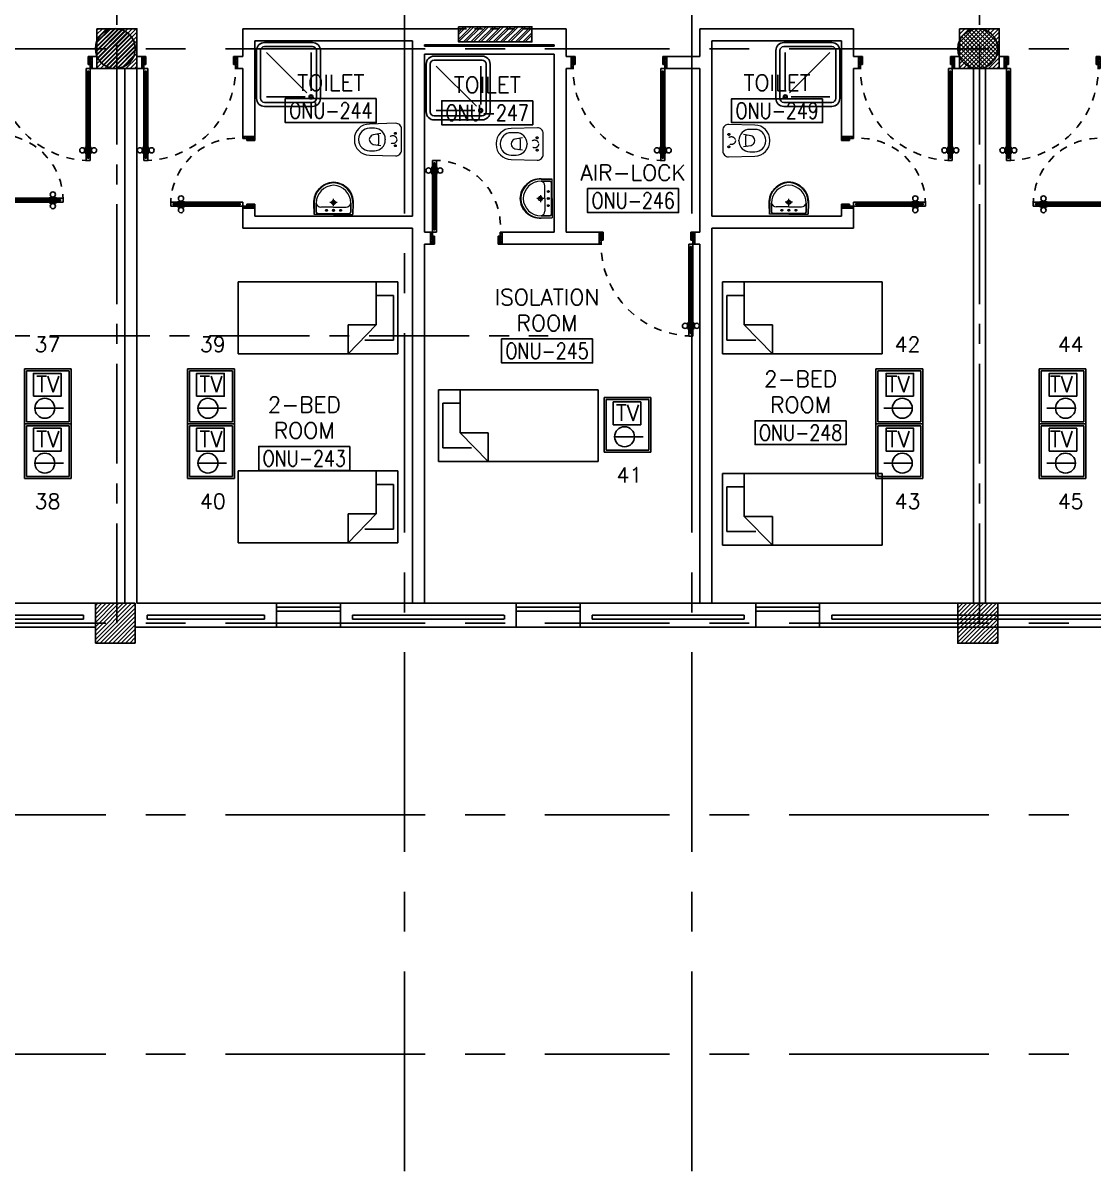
# Model space of a CAD drawing. Extents: x 88808.2 to 88899.2, y 39921.6 to 40001.1.
# Drawn here: x 88870.39 to 88883.79, y 39921.62 to 39936 of the extents above; entities that cross this region are included whole.
import ezdxf
from ezdxf.enums import TextEntityAlignment as Align

# ---------------------------------------------------------------- set-up
doc = ezdxf.new("R2010")
doc.units = 0
doc.header["$MEASUREMENT"] = 0
for name, pattern in [('CENTER', [2, 1.25, -0.25, 0.25, -0.25]), ('CENTERX2', [4, 2.5, -0.5, 0.5, -0.5]), ('DASHED', [0.75, 0.5, -0.25]), ('HIDDEN', [0.375, 0.25, -0.125]), ('HIDDEN2', [0.1875, 0.125, -0.0625])]:
    doc.linetypes.add(name, pattern=pattern)
doc.layers.get('0').update_dxf_attribs({"color": 11, "linetype": 'CONTINUOUS'})
for name, color, linetype in [('AXES', 11, 'CENTERX2'), ('AXES1', 11, 'CENTER'), ('COL', 11, 'CONTINUOUS'), ('DOOR', 11, 'CONTINUOUS'), ('E-SOCKETS', 4, 'CONTINUOUS'), ('FHC', 11, 'CONTINUOUS'), ('FIX', 11, 'CONTINUOUS'), ('FUR', 11, 'CONTINUOUS'), ('HAT', 11, 'CONTINUOUS'), ('INSUL', 11, 'CONTINUOUS'), ('RM-BOX', 11, 'CONTINUOUS'), ('RM-NAME', 11, 'CONTINUOUS'), ('RM-NO', 11, 'CONTINUOUS'), ('WALL', 11, 'CONTINUOUS'), ('WIN', 11, 'CONTINUOUS')]:
    doc.layers.add(name, color=color, linetype=linetype)
doc.styles.add('ROMANS', font='ROMANS.shx', dxfattribs={"width": 0.6})

# ---------------------------------------------------------------- blocks, each defined once
blk = doc.blocks.new('*X114')
at = {"color": 0}
for p, q in [((84179.2220864851, 10675.47218214348), (84664.74990434106, 11160.99999999945)), ((84179.2220864851, 10728.50519073247), (84611.71689575208, 11160.99999999945)), ((84179.22208648508, 10781.53819932146), (84558.68388716308, 11160.99999999945)), ((84179.22208648508, 10834.57120791045), (84505.65087857409, 11160.99999999945)), ((84179.22208648508, 10887.60421649943), (84452.6178699851, 11160.99999999945)), ((84179.22208648508, 10940.63722508842), (84399.5848613961, 11160.99999999945)), ((84179.22208648508, 10993.67023367741), (84346.55185280711, 11160.99999999945)), ((84179.22208648507, 11046.7032422664), (84293.51884421812, 11160.99999999945)), ((84179.22208648507, 11099.73625085539), (84240.48583562914, 11160.99999999945)), ((84179.22208648507, 11152.76925944437), (84187.45282704014, 11160.99999999945)), ((84217.78291293005, 10660.99999999945), (84679.22208648501, 11122.4391735544)), ((84270.81592151904, 10660.99999999945), (84679.22208648501, 11069.40616496542)), ((84323.84893010804, 10660.99999999945), (84679.22208648501, 11016.37315637643)), ((84376.88193869703, 10660.99999999945), (84679.22208648502, 10963.34014778744)), ((84429.91494728602, 10660.99999999945), (84679.22208648502, 10910.30713919845)), ((84482.947955875, 10660.99999999945), (84679.22208648502, 10857.27413060946)), ((84535.980964464, 10660.99999999945), (84679.22208648502, 10804.24112202048)), ((84589.01397305299, 10660.99999999945), (84679.22208648504, 10751.20811343149)), ((84642.04698164198, 10660.99999999945), (84679.22208648504, 10698.1751048425))]:
    blk.add_line(p, q, dxfattribs=at)
blk = doc.blocks.new('COL50')
at = {"layer": 'COL'}
blk.add_lwpolyline([(-249.9999999999709, 250), (-249.9999999999418, -250), (250, -250), (249.9999999999709, 250)], close=True, dxfattribs=at)
blk = doc.blocks.new('*X115')
at = {"color": 0}
for p, q in [((193088.5557043091, 10708.03916676883), (193541.5165375402, 11161)), ((193088.5557043091, 10761.07217535782), (193488.4835289513, 11161)), ((193088.5557043091, 10814.10518394681), (193435.4505203623, 11161)), ((193088.5557043091, 10867.1381925358), (193382.4175117733, 11161)), ((193088.5557043091, 10920.17120112479), (193329.3845031843, 11161)), ((193088.5557043091, 10973.20420971377), (193276.3514945953, 11161)), ((193088.5557043091, 11026.23721830276), (193223.3184860063, 11161)), ((193088.5557043091, 11079.27022689175), (193170.2854774173, 11161)), ((193088.5557043091, 11132.30323548074), (193117.2524688283, 11161)), ((193094.5495461292, 10661), (193588.555704309, 11155.00615817976)), ((193147.5825547182, 10661), (193588.555704309, 11101.97314959077)), ((193200.6155633072, 10661), (193588.555704309, 11048.94014100178)), ((193253.6485718962, 10661), (193588.555704309, 10995.90713241279)), ((193306.6815804852, 10661), (193588.555704309, 10942.87412382381)), ((193359.7145890742, 10661), (193588.555704309, 10889.84111523482)), ((193412.7475976632, 10661), (193588.555704309, 10836.80810664583)), ((193465.7806062522, 10661), (193588.555704309, 10783.77509805684)), ((193518.8136148412, 10661), (193588.555704309, 10730.74208946785)), ((193571.8466234302, 10661), (193588.555704309, 10677.70908087887))]:
    blk.add_line(p, q, dxfattribs=at)
blk = doc.blocks.new('DOOR90')
at = {"layer": 'DOOR', "linetype": 'ByBlock'}
for p, q in [((0, 0), (-150, 0)), ((-200, -25), (-1000, -25)), ((-200, -42), (-1000, -41.9999999999709)), ((-200, -58), (-1000, -58)), ((-1000, -75), (-200, -75))]:
    blk.add_line(p, q, dxfattribs=at)
at = {"layer": 'DOOR', "color": 0, "linetype": 'ByBlock'}
for p, q in [((-150, 0), (-150, -25)), ((-150, 0), (0, 0)), ((0, -50), (0, 0)), ((-1050, -25), (-1050, -75)), ((-1050, -75), (-1050, -25)), ((-1000, -25), (-1050, -25)), ((-1000, -75), (-1050.000000000029, -74.99999999947613)), ((-1020, -42), (-1020, -58)), ((-1000, -41.9999999999709), (-1020, -41.9999999999709)), ((-1000, -58), (-1020, -58)), ((-1000, -25), (-1000, -41.9999999999709)), ((-1000, -58), (-1000, -75)), ((-967.6424572214019, -25), (-967.6424572214019, -17.79999999995925)), ((-877.6424572214019, -17.79999999995925), (-967.6424572214019, -17.79999999995925)), ((-967.6424572214019, -75), (-967.6424572214019, -82.20000000004075)), ((-877.6424572214019, -82.20000000004075), (-967.6424572214019, -82.20000000004075)), ((-955.042457221396, -17.79999999995925), (-955.042457221396, -8.799999999959255)), ((-955.042457221396, -8.799999999959255), (-890.2424572214077, -8.799999999959255)), ((-955.042457221396, -17.79999999995925), (-890.2424572214077, -17.79999999995925)), ((-955.042457221396, -82.20000000004075), (-955.042457221396, -91.20000000004075)), ((-955.042457221396, -82.20000000004075), (-890.2424572214077, -82.20000000004075)), ((-955.042457221396, -91.20000000004075), (-890.2424572214077, -91.20000000004075)), ((-890.2424572214077, -17.79999999995925), (-890.2424572214077, -8.799999999959255)), ((-890.2424572214077, -82.20000000004075), (-890.2424572214077, -91.20000000004075)), ((-877.6424572214019, -25), (-877.6424572214019, -17.79999999995925)), ((-877.6424572214019, -75), (-877.6424572214019, -82.20000000004075)), ((-200, -42), (-200, -25)), ((-200, -25), (-150, -25)), ((-180, -42), (-200, -42)), ((-200, -75), (-200, -58)), ((-200, -58), (-180, -58)), ((-150, -75), (-200, -75)), ((-180, -58), (-180, -42)), ((-150, -75), (-150, -25)), ((-150, -25), (-100, -25)), ((-100, -25), (-100, -50)), ((-100, -50), (0, -50)), ((-100, -850), (0, -850)), ((-100, -875), (-100, -850)), ((0, -850), (0, -900)), ((-150, -900), (-150, -875)), ((-150, -875), (-100, -875)), ((0, -900), (-150, -900)), ((-150, -900), (0, -900))]:
    blk.add_line(p, q, dxfattribs=at)
at = {"layer": 'DOOR', "color": 9, "linetype": 'ByBlock'}
for p, q in [((0, -50), (-113.7099299924448, 0)), ((0, -50), (-40.1457343158545, 0)), ((0, -50), (-100, -36.64271395650576)), ((0, -850), (-113.7099299924448, -900)), ((0, -850), (-100, -863.3572860434942)), ((0, -850), (-40.1457343158545, -900))]:
    blk.add_line(p, q, dxfattribs=at)
at = {"layer": 'DOOR', "color": 0, "linetype": 'ByBlock'}
for centre in [(-922.6424572214019, 23.53094421501737), (-922.6424572214019, -123.5309442149592)]:
    blk.add_circle(centre, 32.39999999998526, dxfattribs=at)
at = {"layer": 'DOOR', "color": 9, "linetype": 'ByBlock'}
for centre, radius, start, end in [((0, -50), 74.40195781277725, 137.776426416831, 180), ((0, -50), 54.40195781277725, 113.2073828919768, 180), ((0, -50), 154.4019578127773, 161.1052885492919, 166.2857707775487), ((0, -50), 134.4019578127773, 158.1598493930306, 169.2800236451594), ((0, -50), 114.4019578127773, 154.0838418820621, 167.3774258712913), ((0, -50), 94.40195781277725, 148.0181880330829, 180), ((0, -50), 34.40195781277725, 90, 180), ((0, -50), 14.40195781277725, 90, 180), ((0, -850), 94.40195781277725, 180, 211.9818119669171), ((0, -850), 74.40195781277725, 180, 222.223573583169), ((0, -850), 54.40195781277725, 180, 246.7926171080232), ((0, -850), 34.40195781277725, 180, 270), ((0, -850), 14.40195781277725, 180, 270), ((0, -850), 154.4019578127773, 193.7142292224513, 198.8947114507081), ((0, -850), 134.4019578127773, 190.7199763548406, 201.8401506069695)]:
    blk.add_arc(centre, radius, start, end, dxfattribs=at)
at = {"layer": 'DOOR', "linetype": 'HIDDEN', "ltscale": 0.5}
blk.add_arc((-222.2222222220007, -49.99999999976717), 828.155208510499, 178.2701163782035, 275.0030377050298, dxfattribs=at)
blk = doc.blocks.new('DOOR100')
at = {"layer": 'DOOR', "color": 0, "linetype": 'ByBlock'}
for p, q in [((-76.05026414147142, 1251.086443322136), (-76.05026414094755, 1301.086443322165)), ((-76.05026414145686, 1301.086443322136), (-26.05026414145686, 1301.086443322136)), ((-26.05026414145686, 1301.086443322136), (-76.05026414145686, 1301.086443322136)), ((-26.05026414147142, 1251.086443322136), (-26.05026414145686, 1301.086443322136)), ((-92.25026414151216, 1206.128900543532), (-92.25026414151216, 1141.328900543544)), ((-83.25026414151216, 1206.128900543532), (-92.25026414151216, 1206.128900543532)), ((-83.25026414151216, 1128.728900543538), (-83.25026414151216, 1218.728900543538)), ((-76.05026414147142, 1218.728900543538), (-83.25026414151216, 1218.728900543538)), ((-83.25026414151216, 1206.128900543532), (-83.25026414151216, 1141.328900543544)), ((-59.05026414145686, 1251.086443322136), (-76.05026414147142, 1251.086443322136)), ((-59.05026414145686, 1251.086443322136), (-59.05026414145686, 1271.086443322136)), ((-43.05026414145686, 1271.086443322136), (-59.05026414145686, 1271.086443322136)), ((-43.05026414144231, 1251.086443322136), (-43.05026414144231, 1271.086443322136)), ((-26.05026414147142, 1251.086443322136), (-43.05026414144231, 1251.086443322136)), ((-26.05026414145686, 1218.728900543538), (-18.85026414141612, 1218.728900543538)), ((-18.85026414141612, 1128.728900543538), (-18.85026414141612, 1218.728900543538)), ((-18.85026414141612, 1206.128900543532), (-18.85026414141612, 1141.328900543544)), ((-18.85026414141612, 1206.128900543532), (-9.850264141416119, 1206.128900543532)), ((-9.850264141416119, 1206.128900543532), (-9.850264141416119, 1141.328900543544)), ((-83.25026414151216, 1141.328900543544), (-92.25026414151216, 1141.328900543544)), ((-76.05026414147142, 1128.728900543538), (-83.25026414151216, 1128.728900543538)), ((-26.05026414145686, 1128.728900543538), (-18.85026414141612, 1128.728900543538)), ((-18.85026414141612, 1141.328900543544), (-9.850264141416119, 1141.328900543544)), ((-1201.050264141173, 0), (-1201.050264141173, 150)), ((-1201.050264141173, 150), (-1176.050264141173, 150)), ((-1201.050264141173, 150), (-1201.050264141173, 0)), ((-1176.050264141173, 150), (-1176.050264141173, 100)), ((-76.0502641411731, 200), (-59.0502641411731, 200)), ((-76.0502641411731, 150), (-76.0502641411731, 200)), ((-76.0502641411731, 150), (-26.0502641411731, 150)), ((-59.0502641411731, 200), (-59.0502641411731, 180)), ((-59.0502641411731, 180), (-43.0502641411731, 180)), ((-43.0502641411731, 200), (-26.0502641411731, 200)), ((-43.0502641411731, 180), (-43.0502641411731, 200)), ((-26.0502641411731, 200), (-26.0502641411731, 150)), ((-1.050264141173102, 150), (-26.0502641411731, 150)), ((-26.0502641411731, 150), (-26.0502641411731, 100)), ((-1.050264141173102, 150), (-1.050264141173102, 0)), ((-1151.050264141173, 0), (-1201.050264141173, 0)), ((-1176.050264141173, 100), (-1151.050264141173, 100)), ((-1151.050264141173, 100), (-1151.050264141173, 0)), ((-51.0502641411731, 100), (-51.0502641411731, 0)), ((-26.0502641411731, 100), (-51.0502641411731, 100)), ((-51.0502641411731, 0), (-1.050264141173102, 0))]:
    blk.add_line(p, q, dxfattribs=at)
at = {"layer": 'DOOR', "linetype": 'ByBlock'}
for p, q in [((-76.05026414147142, 1251.086443322136), (-76.0502641411731, 200)), ((-59.0502641411731, 200), (-59.05026414145686, 1251.086443322136)), ((-43.0502641411731, 200), (-43.05026414144231, 1251.086443322136)), ((-26.0502641411731, 200), (-26.05026414147142, 1251.086443322136))]:
    blk.add_line(p, q, dxfattribs=at)
at = {"layer": 'DOOR', "color": 9, "linetype": 'ByBlock'}
for p, q in [((-1151.050264141173, 0), (-1201.050264141173, 113.7099299924448)), ((-1151.050264141173, 0), (-1201.050264141173, 40.1457343158545)), ((-1151.050264141173, 0), (-1164.407550184667, 100)), ((-51.0502641411731, 0), (-1.050264141173102, 113.7099299924448)), ((-51.0502641411731, 0), (-37.69297809767886, 100)), ((-51.0502641411731, 0), (-1.050264141173102, 40.1457343158545))]:
    blk.add_line(p, q, dxfattribs=at)
at = {"layer": 'DOOR', "color": 0, "linetype": 'ByBlock'}
for centre in [(-124.5812083564306, 1173.728900543538), (22.48068007354595, 1173.728900543538)]:
    blk.add_circle(centre, 32.39999999998526, dxfattribs=at)
at = {"layer": 'DOOR', "linetype": 'HIDDEN', "ltscale": 0.5}
blk.add_arc((-26.83337057878089, 151.8682979160003), 1149.218412220441, 89.96095720661235, 180.0931464649618, dxfattribs=at)
at = {"layer": 'DOOR', "color": 9, "linetype": 'ByBlock'}
for centre, radius, start, end in [((-1151.050264141159, 0), 154.4019578127773, 103.7142292225058, 108.8947114506697), ((-51.05026414115855, 0), 154.4019578127773, 71.10528854933027, 76.28577077749422), ((-1151.050264141159, 0), 134.4019578127773, 100.7199763547379, 111.8401506071935), ((-1151.050264141159, 0), 94.40195781277725, 90, 121.9818119669707), ((-1151.050264141159, 0), 74.40195781277725, 90, 132.223573583291), ((-1151.050264141159, 0), 54.40195781277725, 90, 156.7926171080343), ((-1151.050264141159, 0), 34.40195781277725, 90, 180), ((-1151.050264141159, 0), 14.40195781277725, 90, 180), ((-51.05026414115855, 0), 94.40195781277725, 58.01818803302934, 90), ((-51.05026414115855, 0), 74.40195781277725, 47.77642641670901, 90), ((-51.05026414115855, 0), 54.40195781277725, 23.20738289196568, 90), ((-51.05026414115855, 0), 34.40195781277725, 0, 90), ((-51.05026414115855, 0), 14.40195781277725, 0, 90), ((-51.05026414115855, 0), 134.4019578127773, 68.15984939280652, 79.2800236452621), ((-51.05026414115855, 0), 114.4019578127773, 64.08384188208258, 77.37742587111109)]:
    blk.add_arc(centre, radius, start, end, dxfattribs=at)
blk = doc.blocks.new('SHR1')
at = {"layer": 'FIX'}
for p, q in [((-195.7106781186449, 195.7106781186521), (-700, 700)), ((-142.6776695296576, 217.6776695296649), (-142.6776695296576, 700)), ((-217.6776695296576, 142.6776695296649), (-700, 142.6776695296649))]:
    blk.add_line(p, q, dxfattribs=at)
for points in [[(-825, 125), (-825, 725, -0.4142135623730951), (-725, 825), (-125, 825, -0.4142135623730951), (-25, 725), (-25, 125, -0.4142135623730951), (-125, 25), (-725, 25, -0.4142135623730951)], [(-775, 125), (-775, 725, -0.414213562373095), (-725, 775), (-125, 775, -0.414213562373095), (-75, 725), (-75, 125, -0.414213562373095), (-125, 75), (-725, 75, -0.414213562373095)]]:
    blk.add_lwpolyline(points, format="xyb", close=True, dxfattribs=at)
for radius in [25, 15]:
    blk.add_circle((-142.6776695296576, 142.6776695296649), radius, dxfattribs=at)
blk = doc.blocks.new('WC1')
at = {"layer": 'FIX', "lineweight": 20}
for p, q in [((-210.0000000029686, 203.8204326368286), (-537.9999999286665, 193.8204326393316)), ((-726.9999998800631, 4.820432680658996), (-726.9999998800631, -4.817951825360069)), ((-673.9999998932763, 4.820432681706734), (-673.9999998932763, -4.817951825360069)), ((-533.6865895071242, 24.24526864886866), (-539.5413532511157, 0.001240431301994249)), ((-539.5413532511157, 0.001240431301994249), (-533.6865895071242, -24.24278778629377)), ((-474.9999999413558, 140.8204326525447), (-537.9999999286665, 140.8204326525447)), ((-394.8190632529149, 75.68691823486006), (-490.3663137184049, 60.12952448159922)), ((-338.999999976746, 4.820432680950034), (-338.999999976746, -4.817951826087665)), ((-537.9999999286665, -140.8179517899407), (-474.9999999413558, -140.8179517899407)), ((-490.3663137184049, -60.12704361174838), (-394.8190632529149, -75.6844373869535)), ((-537.9999999286665, -193.8179517767567), (-210.0000000029395, -203.8179517742537))]:
    blk.add_line(p, q, dxfattribs=at)
at = {"layer": 'FIX', "linetype": 'Continuous', "lineweight": 20}
blk.add_line((-420.1086438769998, -47.34975640615448), (-420.4314501879271, 44.6286713128502), dxfattribs=at)
at = {"layer": 'FIX', "lineweight": 20}
blk.add_lwpolyline([(-213.1572988978296, -203.8179517742828), (-210.0000000035507, -203.8179517742828, 0.4142135623730988), (-137.0000000270957, -130.8179517899407), (-137.0000000270957, 0.001240427664015442), (-137.0000000270957, 130.8204326531268, 0.4142135623731024), (-210.0000000068976, 203.8204326368286)], format="xyb", dxfattribs=at)
at = {"layer": 'FIX', "linetype": 'HIDDEN2', "lineweight": 20, "ltscale": 0.3}
blk.add_circle((-245, 0), 49.81065704648448, dxfattribs=at)
at = {"layer": 'FIX', "linetype": 'HIDDEN', "lineweight": 20, "ltscale": 0.05}
for centre in [(-213.1572988978296, 77.50124041197705), (-213.1572988978296, -77.49875954940217)]:
    blk.add_circle(centre, 11.63803426258817, dxfattribs=at)
at = {"layer": 'FIX', "lineweight": 20}
for centre, radius, start, end in [((-537.9999999250576, 4.820432684326079), 188.9999999550255, 90.00000000166753, 180.0000000016675), ((-537.9999999255524, 4.820432684820844), 135.999999967722, 90.00000000166753, 180.0000000016675), ((-473.0448338629503, -6.857746605353896), 68.15291692588886, 128.9241670934087, 152.846818088903), ((-464.3609761304397, -17.61048578153714), 81.97430560104621, 108.4959527768842, 128.924167104086), ((-474.999999944499, 4.820432684820844), 135.999999967722, 359.9999999983325, 89.99999999833247), ((-537.9999999286665, -4.817951825360069), 188.9999999513875, 180, 270), ((-537.9999999286665, -4.817951825360069), 135.9999999645952, 180, 270), ((-473.0448338628339, 6.860227468045196), 68.15291692606822, 207.1531819110969, 231.0758329065913), ((-464.3609761507541, 17.61296664757538), 81.97430559098913, 231.0758329089363, 251.504047235508), ((-474.9999999413558, -4.817951825360069), 135.9999999645952, 270, 0)]:
    blk.add_arc(centre, radius, start, end, dxfattribs=at)
at = {"layer": 'FIX', "linetype": 'Continuous', "lineweight": 20}
for centre, start, end in [((-442.6786698182405, 45.53535193303833), 357.6662144383911, 91.61214824291638), ((-442.3558635072841, -45.58543171666679), 268.3878517570836, 2.333785561608914)]:
    blk.add_arc(centre, 22.26568775101992, start, end, dxfattribs=at)
blk = doc.blocks.new('LAV1')
at = {"layer": 'FIX', "linetype": 'ByBlock', "ltscale": 0.3}
for p, q in [((-280, 209.9999999994616), (-275, 49.99999999994179)), ((-245, 210.0000000001601), (-245.0071684214636, 84.99999999749707)), ((245, 210.0000000001601), (245.0071684214636, 84.99999999749707)), ((280, 209.9999999994616), (275, 49.99999999994179)), ((0, 59.99999999755528), (-220.159092843387, 59.99999999752617)), ((0, 59.99999999755528), (220.159092843387, 59.99999999752617))]:
    blk.add_line(p, q, dxfattribs=at)
at = {"layer": 'FIX', "linetype": 'Continuous', "lineweight": 20}
for p, q in [((-274.9999999999418, 209.9999999999418), (-275, 49.99999999994179)), ((274.9999999999418, 209.9999999999418), (275, 49.99999999994179)), ((0, 50), (-275, 49.99999999994179)), ((0, 50.00000000005821), (-252.4649419615453, 50.00000000005821)), ((0, 155), (-181.4175303101365, 155)), ((0, 155), (181.4175303101365, 155)), ((0, 50), (275, 49.99999999994179)), ((0, 50.00000000005821), (252.4649419615453, 50.00000000005821))]:
    blk.add_line(p, q, dxfattribs=at)
at = {"layer": 'FIX', "linetype": 'DASHED', "lineweight": 20, "ltscale": 0.05}
for p, q in [((49.53058844816405, 220), (-50.46941152343061, 220)), ((-0.4694115376332775, 170.0000000142027), (-0.4694115376332775, 269.9999999857973)), ((-0.4694115376332775, 170.0000000142027), (-0.4694115376332775, 269.9999999857973))]:
    blk.add_line(p, q, dxfattribs=at)
at = {"layer": 'FIX', "lineweight": 20}
for p, q in [((15.61226091068238, 107.4999999987776), (-15.48742383631179, 107.4999999987776)), ((2.491287887096405e-08, 91.9501576180046), (2.491287887096405e-08, 123.0498423795507))]:
    blk.add_line(p, q, dxfattribs=at)
for centre, radius in [((-0.4694115376332775, 220), 29.5), ((-0.4694115376332775, 220), 22.5), ((2.491287887096405e-08, 107.4999999987776), 15.54984237273808)]:
    blk.add_circle(centre, radius, dxfattribs=at)
at = {"layer": 'FIX', "linetype": 'HIDDEN', "lineweight": 20, "ltscale": 0.05}
for centre in [(-99.99999997508712, 107.4999999987776), (99.99999997508712, 107.4999999987776)]:
    blk.add_circle(centre, 12.43987389819046, dxfattribs=at)
at = {"layer": 'FIX', "linetype": 'ByBlock', "ltscale": 0.3}
for centre, radius, start, end in [((6.861270151246572, 220.0495655717823), 287.0372485949996, 91.37764975247644, 182.006413439361), ((-6.861270151246572, 220.0495655717823), 287.0372485949996, 357.993586560639, 88.62235024752358), ((-220.1367860755417, 84.87070840633532), 24.8707184123799, 179.7021438729012, 269.9486109004399), ((220.1367860755417, 84.87070840633532), 24.8707184123799, 270.0513890995601, 0.2978561270987753)]:
    blk.add_arc(centre, radius, start, end, dxfattribs=at)
at = {"layer": 'FIX', "linetype": 'Continuous', "lineweight": 20}
for centre, radius, start, end in [((8.362960975442547, 216.6826060375752), 283.4417486471838, 91.69879626983797, 181.3509675422777), ((-8.362960975442547, 216.6826060375752), 283.4417486471838, 358.6490324577223, 88.30120373016202), ((7.639794464339502, 212.4520616861846), 252.6502458993284, 91.73280937402431, 180.4884212311979), ((-7.639794464339502, 212.4520616861846), 252.6502458993284, 359.5115787688021, 88.26719062597567), ((-179.1751118609682, 221.8444314090302), 66.882033842421, 190.2005602816864, 268.0786290524953), ((179.1751118609682, 221.8444314090302), 66.882033842421, 271.9213709475048, 349.7994397183136)]:
    blk.add_arc(centre, radius, start, end, dxfattribs=at)
blk = doc.blocks.new('*X58')
at = {"color": 0}
for p, q in [((73379.22208648533, 125457.6365208746), (73871.31953942243, 125949.7339738117)), ((73379.22208648533, 125510.6695294635), (73818.28653083344, 125949.7339738117)), ((73379.22208648532, 125563.7025380525), (73765.25352224446, 125949.7339738117)), ((73379.22208648532, 125616.7355466415), (73712.22051365547, 125949.7339738117)), ((73379.22208648532, 125669.7685552305), (73659.18750506647, 125949.7339738117)), ((73379.22208648532, 125722.8015638195), (73606.15449647748, 125949.7339738117)), ((73379.22208648532, 125775.8345724085), (73553.1214878885, 125949.7339738117)), ((73379.2220864853, 125828.8675809975), (73500.0884792995, 125949.7339738117)), ((73379.2220864853, 125881.9005895865), (73447.0554707105, 125949.7339738117)), ((73379.2220864853, 125934.9335981754), (73394.02246212152, 125949.7339738117)), ((73424.35254801143, 125449.7339738117), (73879.22208648524, 125904.6035122855)), ((73477.38555660042, 125449.7339738117), (73879.22208648524, 125851.5705036965)), ((73530.41856518941, 125449.7339738117), (73879.22208648524, 125798.5374951075)), ((73583.45157377841, 125449.7339738117), (73879.22208648526, 125745.5044865185)), ((73636.4845823674, 125449.7339738117), (73879.22208648526, 125692.4714779295)), ((73689.51759095638, 125449.7339738117), (73879.22208648526, 125639.4384693405)), ((73742.55059954537, 125449.7339738117), (73879.22208648526, 125586.4054607515)), ((73795.58360813437, 125449.7339738117), (73879.22208648527, 125533.3724521626)), ((73848.61661672336, 125449.7339738117), (73879.22208648527, 125480.3394435736))]:
    blk.add_line(p, q, dxfattribs=at)
blk = doc.blocks.new('RM1')
at = {"layer": 'RM-BOX'}
blk.add_lwpolyline([(569.8908462408872, -200), (-569.890846240829, -200), (-569.8908462407999, -500), (569.8908462407999, -500)], close=True, dxfattribs=at)
at = {"layer": 'RM-NAME', "style": 'ROMANS'}
for tag, p in [('ROOMNAME1', (-5.820766091346741e-11, 323.8095238095266)), ('ROOMNAME2', (0, 0))]:
    blk.add_attdef(tag, text='', height=200, dxfattribs=at).set_placement(p, align=Align.MIDDLE)
at = {"layer": 'RM-NO', "style": 'ROMANS', "width": 0.8}
blk.add_attdef('ROOMNO', text='', height=200, dxfattribs=at).set_placement((0, -350), align=Align.MIDDLE)
blk = doc.blocks.new('AH20A')
at = {"layer": 'FUR'}
for p, q in [((0, 0.5), (0, -0.5)), ((1, 0.5), (0, 0.5)), ((0.1358132048044354, 0.5), (0.1358132048044354, -0.09873155399691314)), ((1, -0.5), (1, 0.5)), ((0.1358132048044354, 0.3112226375378668), (0.02772451273631305, 0.3112226375378668)), ((0.02772451273631305, 0.3112226375378668), (0.02772451273631305, -0.3087128986371681)), ((0.1358132048044354, -0.09873155399691314), (0.312524700537324, -0.5)), ((0.1358132048044354, -0.09873155399691314), (0.312524700537324, -0.09873155399691314)), ((0.312524700537324, -0.5), (0.312524700537324, -0.09873155399691314)), ((0.02772451273631305, -0.3087128986371681), (0.2075707670301199, -0.3087128986371681)), ((0, -0.5), (1, -0.5))]:
    blk.add_line(p, q, dxfattribs=at)

msp = doc.modelspace()

# ---------------------------------------------------------------- hatches: boundary and pattern name
at = {"layer": 'FHC', "linetype": 'ByBlock', "ltscale": 0.3}
h = msp.add_hatch(dxfattribs=at)
h.set_pattern_fill('ANSI32', color=11, scale=0.175, style=0)
h.set_pattern_definition([(45, (88643.65157616857, 39904.71355710312), (-0.04640388251536718, 0.04640388251536719), []), (45, (88643.6825120902, 39904.71355710312), (-0.04640388251536718, 0.04640388251536719), [])])
h.paths.add_polyline_path([(88876.76775844976, 39935.76456244052), (88876.76775844976, 39935.95456244052), (88875.84775844975, 39935.95456244052), (88875.84775844975, 39935.76456244052)])
h.paths.add_polyline_path([(88875.63514983655, 39935.3434387151), (88875.63514983655, 39935.76427204843), (88875.89764983657, 39935.76427204843), (88875.89764983657, 39935.3434387151)], flags=9)
at = {"layer": 'HAT'}
h = msp.add_hatch(dxfattribs=at)
h.set_pattern_fill('ANSI31', color=256, scale=0.3, style=0)
h.set_pattern_definition([(45, (88810.30996271444, 39892.04622555678), (-0.02651650429449553, 0.02651650429449554), [])])
h.paths.add_polyline_path([(88871.30025844974, 39935.68066986554), (88871.55025844974, 39935.68066986554), (88871.55025844974, 39935.93066986554, 0.4142135623730865)])
h.paths.add_polyline_path([(88871.55025844974, 39935.93066986554), (88871.55025844974, 39935.68066986554), (88871.80025844974, 39935.68066986554, 0.4142135623731121)])
h.paths.add_polyline_path([(88871.80025844974, 39935.68066986554), (88871.55025844974, 39935.68066986554), (88871.55025844974, 39935.43066986554, 0.4142135623731035)])
h.paths.add_polyline_path([(88871.55025844974, 39935.68066986554), (88871.30025844974, 39935.68066986554, 0.414213562373078), (88871.55025844974, 39935.43066986554)])
h = msp.add_hatch(dxfattribs=at)
h.set_pattern_fill('ANSI31', color=256, scale=0.3, style=0)
h.set_pattern_definition([(135, (88943.59166161006, 39892.04511813176), (0.02651650429449553, 0.02651650429449554), [])])
h.paths.add_polyline_path([(88882.60136587475, 39935.67956244052), (88882.35136587475, 39935.67956244052), (88882.35136587475, 39935.92956244052, -0.4142135623730865)])
h.paths.add_polyline_path([(88882.35136587475, 39935.92956244052), (88882.35136587475, 39935.67956244052), (88882.10136587475, 39935.67956244052, -0.4142135623731121)])
h.paths.add_polyline_path([(88882.10136587475, 39935.67956244052), (88882.35136587475, 39935.67956244052), (88882.35136587475, 39935.42956244052, -0.4142135623731035)])
h.paths.add_polyline_path([(88882.35136587475, 39935.67956244052), (88882.60136587475, 39935.67956244052, -0.414213562373078), (88882.35136587475, 39935.42956244052)])

# ---------------------------------------------------------------- linework, layer by layer
at = {"layer": 'AXES'}
for p, q in [((88875.17025844975, 39921.61526879654), (88875.17025844975, 40000.42794392369)), ((88878.77025844975, 39921.61526879654), (88878.77025844975, 40000.42794392369)), ((88808.93025844975, 39935.67956244052), (88876.97025844976, 39935.67956244052)), ((88898.48940838902, 39935.67956244052), (88876.97025844976, 39935.67956244052)), ((88808.93025844975, 39928.47956244052), (88876.97025844976, 39928.47956244052)), ((88898.48940838902, 39928.47956244052), (88876.97025844976, 39928.47956244052)), ((88808.93025844975, 39926.07956244051), (88876.97025844976, 39926.07956244051)), ((88898.48940838902, 39926.07956244051), (88876.97025844976, 39926.07956244051)), ((88808.93025844975, 39923.07956244052), (88876.97025844976, 39923.07956244052)), ((88898.48940838902, 39923.07956244052), (88876.97025844976, 39923.07956244052))]:
    msp.add_line(p, q, dxfattribs=at)
at = {"layer": 'AXES1'}
for p, q in [((88871.57025844975, 39928.47956244052), (88871.57025844975, 39987.29956244052)), ((88882.37025844975, 39928.47956244052), (88882.37025844975, 39987.29956244052)), ((88818.73025844975, 39932.07956244052), (88876.97025844976, 39932.07956244052))]:
    msp.add_line(p, q, dxfattribs=at)
at = {"layer": 'COL'}
for p, q in [((88871.80025846162, 39928.72956243783), (88871.30025843787, 39928.72956243783)), ((88871.30025843787, 39928.72956243783), (88871.30025843787, 39928.22956244319)), ((88871.80025846162, 39928.22956244319), (88871.80025846162, 39928.72956243783)), ((88871.30025843787, 39928.22956244319), (88871.80025846162, 39928.22956244319))]:
    msp.add_line(p, q, dxfattribs=at)
at = {"layer": 'E-SOCKETS'}
for p, q in [((88870.41113539675, 39930.98003603316), (88870.41113539675, 39931.66740746028)), ((88870.41113539675, 39931.66740746028), (88870.99706477234, 39931.66740746028)), ((88870.99706477234, 39931.66740746028), (88870.99706477234, 39930.98003603316)), ((88872.45455100137, 39930.98003603316), (88872.45455100137, 39931.66740746028)), ((88872.45455100137, 39931.66740746028), (88873.04048037696, 39931.66740746028)), ((88873.04048037696, 39931.66740746028), (88873.04048037696, 39930.98003603316)), ((88881.07503652252, 39931.66740746026), (88881.07503652252, 39930.98003603314)), ((88881.66096589812, 39931.66740746026), (88881.07503652252, 39931.66740746026)), ((88881.66096589812, 39930.98003603314), (88881.66096589812, 39931.66740746026)), ((88883.70438150276, 39931.66740746026), (88883.11845212716, 39931.66740746026)), ((88883.11845212716, 39931.66740746026), (88883.11845212716, 39930.98003603314)), ((88883.70438150276, 39930.98003603314), (88883.70438150276, 39931.66740746026)), ((88877.67126995393, 39930.62297968732), (88877.67126995393, 39931.31035111444)), ((88877.67126995393, 39931.31035111444), (88878.25719932953, 39931.31035111444)), ((88878.25719932953, 39931.31035111444), (88878.25719932953, 39930.62297968732)), ((88870.54189689922, 39931.173662346), (88870.9002275454, 39931.173662346)), ((88872.58531250384, 39931.173662346), (88872.94364315002, 39931.173662346)), ((88881.53020439566, 39931.17366234597), (88881.17187374947, 39931.17366234597)), ((88883.57362000029, 39931.17366234597), (88883.2152893541, 39931.17366234597)), ((88870.41113539675, 39930.98003603316), (88870.99706477234, 39930.98003603316)), ((88870.99706477234, 39930.98003603316), (88870.41113539675, 39930.98003603316)), ((88870.41113539675, 39930.29266460602), (88870.41113539675, 39930.98003603316)), ((88870.99706477234, 39930.98003603316), (88870.99706477234, 39930.29266460602)), ((88872.45455100137, 39930.98003603316), (88873.04048037696, 39930.98003603316)), ((88873.04048037696, 39930.98003603316), (88872.45455100137, 39930.98003603316)), ((88872.45455100137, 39930.29266460602), (88872.45455100137, 39930.98003603316)), ((88873.04048037696, 39930.98003603316), (88873.04048037696, 39930.29266460602)), ((88881.07503652252, 39930.98003603314), (88881.07503652252, 39930.29266460601)), ((88881.07503652252, 39930.98003603314), (88881.66096589812, 39930.98003603314)), ((88881.66096589812, 39930.98003603314), (88881.07503652252, 39930.98003603314)), ((88881.66096589812, 39930.29266460601), (88881.66096589812, 39930.98003603314)), ((88883.11845212716, 39930.98003603314), (88883.70438150276, 39930.98003603314)), ((88883.70438150276, 39930.98003603314), (88883.11845212716, 39930.98003603314)), ((88883.11845212716, 39930.98003603314), (88883.11845212716, 39930.29266460601)), ((88883.70438150276, 39930.29266460601), (88883.70438150276, 39930.98003603314)), ((88877.8020314564, 39930.81660600017), (88878.16036210259, 39930.81660600017)), ((88878.25719932953, 39930.62297968732), (88877.67126995393, 39930.62297968732)), ((88870.54189689922, 39930.48629091887), (88870.9002275454, 39930.48629091887)), ((88872.58531250384, 39930.48629091887), (88872.94364315002, 39930.48629091887)), ((88881.53020439566, 39930.48629091885), (88881.17187374947, 39930.48629091885)), ((88883.57362000029, 39930.48629091885), (88883.2152893541, 39930.48629091885)), ((88870.99706477234, 39930.29266460602), (88870.41113539675, 39930.29266460602)), ((88873.04048037696, 39930.29266460602), (88872.45455100137, 39930.29266460602)), ((88881.07503652252, 39930.29266460601), (88881.66096589812, 39930.29266460601)), ((88883.11845212716, 39930.29266460601), (88883.70438150276, 39930.29266460601))]:
    msp.add_line(p, q, dxfattribs=at)
at = {"layer": 'E-SOCKETS', "color": 8}
for p, q in [((88870.43613539674, 39931.00503603315), (88870.43613539674, 39931.64240746027)), ((88870.43613539674, 39931.64240746027), (88870.97206477234, 39931.64240746027)), ((88870.97206477234, 39931.64240746027), (88870.97206477234, 39931.00503603315)), ((88872.47955100138, 39931.00503603315), (88872.47955100138, 39931.64240746027)), ((88872.47955100138, 39931.64240746027), (88873.01548037697, 39931.64240746027)), ((88873.01548037697, 39931.64240746027), (88873.01548037697, 39931.00503603315)), ((88881.10003652253, 39931.64240746025), (88881.10003652253, 39931.00503603314)), ((88881.63596589812, 39931.64240746025), (88881.10003652253, 39931.64240746025)), ((88881.63596589812, 39931.00503603314), (88881.63596589812, 39931.64240746025)), ((88883.67938150275, 39931.64240746025), (88883.14345212716, 39931.64240746025)), ((88883.14345212716, 39931.64240746025), (88883.14345212716, 39931.00503603314)), ((88883.67938150275, 39931.00503603314), (88883.67938150275, 39931.64240746025)), ((88877.69626995393, 39930.64797968733), (88877.69626995393, 39931.28535111445)), ((88877.69626995393, 39931.28535111445), (88878.23219932952, 39931.28535111445)), ((88878.23219932952, 39931.28535111445), (88878.23219932952, 39930.64797968733)), ((88870.97206477234, 39931.00503603315), (88870.43613539674, 39931.00503603315)), ((88873.01548037697, 39931.00503603315), (88872.47955100138, 39931.00503603315)), ((88881.10003652253, 39931.00503603314), (88881.63596589812, 39931.00503603314)), ((88883.14345212716, 39931.00503603314), (88883.67938150275, 39931.00503603314)), ((88870.43613539674, 39930.95503603315), (88870.97206477234, 39930.95503603315)), ((88870.43613539674, 39930.31766460603), (88870.43613539674, 39930.95503603315)), ((88870.97206477234, 39930.95503603315), (88870.97206477234, 39930.31766460603)), ((88872.47955100138, 39930.95503603315), (88873.01548037697, 39930.95503603315)), ((88872.47955100138, 39930.31766460603), (88872.47955100138, 39930.95503603315)), ((88873.01548037697, 39930.95503603315), (88873.01548037697, 39930.31766460603)), ((88881.10003652253, 39930.95503603313), (88881.10003652253, 39930.31766460602)), ((88881.63596589812, 39930.95503603313), (88881.10003652253, 39930.95503603313)), ((88881.63596589812, 39930.31766460602), (88881.63596589812, 39930.95503603313)), ((88883.67938150275, 39930.95503603313), (88883.14345212716, 39930.95503603313)), ((88883.14345212716, 39930.95503603313), (88883.14345212716, 39930.31766460602)), ((88883.67938150275, 39930.31766460602), (88883.67938150275, 39930.95503603313)), ((88878.23219932952, 39930.64797968733), (88877.69626995393, 39930.64797968733)), ((88870.97206477234, 39930.31766460603), (88870.43613539674, 39930.31766460603)), ((88873.01548037697, 39930.31766460603), (88872.47955100138, 39930.31766460603)), ((88881.10003652253, 39930.31766460602), (88881.63596589812, 39930.31766460602)), ((88883.14345212716, 39930.31766460602), (88883.67938150275, 39930.31766460602))]:
    msp.add_line(p, q, dxfattribs=at)
at = {"layer": 'E-SOCKETS'}
for points in [[(88870.5252087896, 39931.32408855081), (88870.5252087896, 39931.61012659488), (88870.87025444118, 39931.61012659488), (88870.87025444118, 39931.32408855081)], [(88872.56862439422, 39931.32408855081), (88872.56862439422, 39931.61012659488), (88872.91367004582, 39931.61012659488), (88872.91367004582, 39931.32408855081)], [(88881.54689250527, 39931.3240885508), (88881.54689250527, 39931.61012659487), (88881.20184685368, 39931.61012659487), (88881.20184685368, 39931.3240885508)], [(88883.59030810991, 39931.3240885508), (88883.59030810991, 39931.61012659487), (88883.24526245831, 39931.61012659487), (88883.24526245831, 39931.3240885508)], [(88877.78534334678, 39930.96703220499), (88877.78534334678, 39931.25307024906), (88878.13038899837, 39931.25307024906), (88878.13038899837, 39930.96703220499)], [(88870.5252087896, 39930.63671712369), (88870.5252087896, 39930.92275516776), (88870.87025444118, 39930.92275516776), (88870.87025444118, 39930.63671712369)], [(88872.56862439422, 39930.63671712369), (88872.56862439422, 39930.92275516776), (88872.91367004582, 39930.92275516776), (88872.91367004582, 39930.63671712369)], [(88881.54689250527, 39930.63671712368), (88881.54689250527, 39930.92275516775), (88881.20184685368, 39930.92275516775), (88881.20184685368, 39930.63671712368)], [(88883.59030810991, 39930.63671712368), (88883.59030810991, 39930.92275516775), (88883.24526245831, 39930.92275516775), (88883.24526245831, 39930.63671712368)]]:
    msp.add_lwpolyline(points, close=True, dxfattribs=at)
for centre in [(88870.66689689922, 39931.173662346), (88872.71031250384, 39931.173662346), (88881.40520439566, 39931.17366234597), (88883.44862000029, 39931.17366234597), (88877.92703145639, 39930.81660600017), (88870.66689689922, 39930.48629091887), (88872.71031250384, 39930.48629091887), (88881.40520439566, 39930.48629091885), (88883.44862000029, 39930.48629091885)]:
    msp.add_circle(centre, 0.125, dxfattribs=at)
at = {"layer": 'FHC', "color": 250, "linetype": 'HIDDEN', "ltscale": 0.25}
msp.add_line((88875.84775844976, 39935.92956244052), (88876.76775844976, 39935.92956244052), dxfattribs=at)
at = {"layer": 'FHC', "linetype": 'ByBlock', "ltscale": 0.3}
msp.add_lwpolyline([(88875.84775844975, 39935.95456244052), (88876.76775844976, 39935.95456244052), (88876.76775844976, 39935.76456244052), (88875.84775844975, 39935.76456244052)], close=True, dxfattribs=at)
at = {"layer": 'INSUL'}
for p, q in [((88871.15025843786, 39928.57956244053), (88869.72025844976, 39928.57956244052)), ((88871.15025843788, 39928.52956244052), (88871.15025843788, 39928.57956244052)), ((88871.95025846163, 39928.52956244052), (88871.95025846163, 39928.57956244052)), ((88873.42025844975, 39928.57956244052), (88871.95025846164, 39928.57956244052)), ((88873.42025844975, 39928.52956244052), (88873.42025844975, 39928.57956244052)), ((88874.52025844975, 39928.52956244052), (88874.52025844975, 39928.57956244052)), ((88875.42025844975, 39928.57956244052), (88874.52025844975, 39928.57956244052)), ((88874.52025844975, 39928.52956244052), (88874.52025844975, 39928.57956244052)), ((88875.42025844975, 39928.57956244051), (88876.42025844975, 39928.57956244051)), ((88876.42358433455, 39928.52956244051), (88876.42358433455, 39928.57956244051)), ((88876.42358433455, 39928.52956244051), (88876.42358433455, 39928.57956244051)), ((88877.52025844975, 39928.52956244051), (88877.52025844975, 39928.57956244051)), ((88877.52025844975, 39928.57956244051), (88878.52025844975, 39928.57956244051)), ((88878.52025844973, 39928.57956244052), (88879.42358433455, 39928.57956244052)), ((88879.42358433455, 39928.52956244052), (88879.42358433455, 39928.57956244052)), ((88880.52358433456, 39928.52956244052), (88880.52358433456, 39928.57956244052)), ((88880.52358433456, 39928.57956244052), (88884.22025844976, 39928.57956244052)), ((88871.15025843786, 39928.52956244051), (88869.72025844976, 39928.52956244052)), ((88873.42025844975, 39928.52956244052), (88871.95025846164, 39928.52956244052)), ((88875.42025844975, 39928.52956244052), (88874.52025844975, 39928.52956244052)), ((88875.42025844975, 39928.52956244051), (88876.42025844975, 39928.52956244051)), ((88877.52025844975, 39928.52956244051), (88878.52025844975, 39928.52956244051)), ((88878.52025844973, 39928.52956244052), (88879.42358433455, 39928.52956244052)), ((88879.02358433456, 39928.52956244052), (88879.42358433455, 39928.52956244052)), ((88880.52358433456, 39928.52956244052), (88884.22025844976, 39928.52956244052))]:
    msp.add_line(p, q, dxfattribs=at)
at = {"layer": 'WALL'}
for p, q in [((88873.14525844975, 39935.92956244052), (88875.84775844976, 39935.92956244052)), ((88873.14525844975, 39935.57956244052), (88873.14525844975, 39935.92956244052)), ((88875.84775844976, 39935.92956244052), (88875.84775844976, 39935.76456244052)), ((88876.76775844976, 39935.92956244052), (88877.19525844975, 39935.92956244052)), ((88876.76775844976, 39935.76456244052), (88876.76775844976, 39935.92956244052)), ((88877.19525844975, 39935.92956244052), (88877.19525844975, 39935.57956244052)), ((88877.19525844975, 39935.92956244052), (88877.19525844975, 39935.57956244052)), ((88878.87025844975, 39935.57956244052), (88878.87025844975, 39935.92956244052)), ((88880.79525844975, 39935.92956244052), (88878.87025844975, 39935.92956244052)), ((88880.79525844975, 39935.92956244052), (88880.79525844975, 39935.57956244052)), ((88873.29525844975, 39935.77956244052), (88873.29525844975, 39934.57956244052)), ((88875.27025844975, 39935.77956244052), (88875.27025844975, 39933.57956244052)), ((88875.84775844976, 39935.76456244052), (88876.76775844976, 39935.76456244052)), ((88879.02025844975, 39935.77956244052), (88879.02025844975, 39933.57956244051)), ((88880.64525844975, 39935.77956244052), (88880.64525844975, 39934.57956244052)), ((88877.04525844975, 39935.72956244052), (88875.42025844975, 39935.72956244052)), ((88875.42025844975, 39935.72956244052), (88875.42025844975, 39935.70956244052)), ((88877.04525844975, 39935.70956244052), (88875.42025844975, 39935.70956244052)), ((88875.42025844975, 39935.60956244052), (88875.42025844975, 39933.37956244052)), ((88877.04525844975, 39935.60956244052), (88875.42025844975, 39935.60956244052)), ((88877.04525844975, 39935.72956244052), (88877.04525844975, 39935.70956244052)), ((88877.04525844975, 39935.60956244052), (88877.04525844975, 39933.37956244052)), ((88871.25973408652, 39935.57956244052), (88871.25973408652, 39935.42956244052)), ((88871.25973408652, 39935.57956244052), (88871.32025844975, 39935.57956244052)), ((88871.88078281298, 39935.57956244052), (88871.82025844975, 39935.57956244052)), ((88871.88078281298, 39935.57956244052), (88871.88078281298, 39935.42956244052)), ((88873.08078281299, 39935.57956244052), (88873.14525844975, 39935.57956244052)), ((88873.08078281299, 39935.57956244052), (88873.08078281299, 39935.42956244052)), ((88877.25775844975, 39935.57956244052), (88877.19525844975, 39935.57956244052)), ((88877.25775844975, 39935.57956244052), (88877.19525844975, 39935.57956244052)), ((88877.25775844975, 39935.57956244052), (88877.25775844975, 39935.42956244052)), ((88877.25775844975, 39935.57956244052), (88877.25775844975, 39935.42956244052)), ((88878.45775844975, 39935.57956244052), (88878.45775844975, 39935.42956244052)), ((88878.45775844975, 39935.57956244052), (88878.45775844975, 39935.42956244052)), ((88878.87025844975, 39935.57956244052), (88878.45775844975, 39935.57956244052)), ((88880.85775844975, 39935.57956244052), (88880.79525844975, 39935.57956244052)), ((88880.85775844975, 39935.57956244052), (88880.85775844975, 39935.42956244052)), ((88882.05775844975, 39935.57956244052), (88882.05775844975, 39935.42956244052)), ((88882.68275844975, 39935.57956244052), (88882.68275844975, 39935.42956244052)), ((88871.25973408652, 39935.42956244052), (88871.32025844975, 39935.42956244052)), ((88871.67025844975, 39935.42956244052), (88871.67025844975, 39928.72956244052)), ((88871.88078281298, 39935.42956244052), (88871.82025844975, 39935.42956244052)), ((88871.82025844975, 39935.42956244052), (88871.82025844975, 39928.72956244052)), ((88873.08078281299, 39935.42956244052), (88873.14525844975, 39935.42956244052)), ((88873.14525844975, 39935.42956244052), (88873.14525844975, 39934.57956244052)), ((88875.27025844975, 39935.42956244052), (88875.27025844975, 39933.57956244052)), ((88877.25775844975, 39935.42956244052), (88877.19525844975, 39935.42956244052)), ((88877.25775844975, 39935.42956244052), (88877.19525844975, 39935.42956244052)), ((88877.19525844975, 39935.42956244052), (88877.19525844975, 39933.37956244052)), ((88878.87025844975, 39935.42956244052), (88878.45775844975, 39935.42956244052)), ((88878.87025844975, 39935.42956244052), (88878.87025844975, 39933.37956244052)), ((88880.85775844975, 39935.42956244052), (88880.79525844975, 39935.42956244052)), ((88880.79525844975, 39935.42956244052), (88880.79525844975, 39934.57956244052)), ((88882.29525844975, 39935.42956244052), (88882.29525844975, 39928.72956244052)), ((88882.44525844975, 39935.42956244052), (88882.44525844975, 39928.72956244052)), ((88875.42025844975, 39935.25951805284), (88875.42025844975, 39933.37956244052)), ((88873.14525844975, 39933.67956244052), (88873.14525844975, 39933.42956244052)), ((88873.29525844975, 39933.67956244052), (88873.29525844975, 39933.57956244052)), ((88880.64525844975, 39933.67956244052), (88880.64525844975, 39933.57956244052)), ((88880.79525844975, 39933.67956244052), (88880.79525844975, 39933.42956244052)), ((88875.27025844975, 39933.42956244052), (88875.27025844975, 39928.72956244052)), ((88875.49525844975, 39933.37956244052), (88875.49525844975, 39933.22956244052)), ((88876.39525844975, 39933.37956133333), (88876.39525844975, 39933.22956133333)), ((88876.39525844975, 39933.22956307321), (88876.39525844975, 39933.37564512062)), ((88878.80775844975, 39933.37956244052), (88878.87025844975, 39933.37956244052)), ((88879.02025844975, 39933.42956244052), (88879.02025844975, 39928.72956244052)), ((88875.42025844975, 39933.22956244052), (88875.42025844975, 39928.72956244052)), ((88878.80775844975, 39933.22956244052), (88878.87025844975, 39933.22956244052)), ((88878.87025844975, 39933.22956244052), (88878.87025844975, 39928.72956244052)), ((88871.67025844975, 39928.72956244052), (88869.57025844975, 39928.72956244052)), ((88873.57025844975, 39928.72956244052), (88871.82025844975, 39928.72956244052)), ((88873.57025844975, 39928.42956244052), (88873.57025844975, 39928.72956244052)), ((88874.37025844975, 39928.42956244052), (88874.37025844975, 39928.72956244052)), ((88875.42025844974, 39928.72956244052), (88874.37025844975, 39928.72956244052)), ((88874.37025844975, 39928.42956244052), (88874.37025844975, 39928.72956244052)), ((88875.42025844975, 39928.72956244052), (88876.57025844975, 39928.72956244052)), ((88875.42025844975, 39928.72956244052), (88876.57025844975, 39928.72956244052)), ((88876.57358433455, 39928.72956244052), (88875.42358433455, 39928.72956244052)), ((88876.57058433455, 39928.42956244051), (88876.57058433455, 39928.72956244052)), ((88878.52025844975, 39928.72956244052), (88877.37025844975, 39928.72956244052)), ((88877.37025844975, 39928.72956244052), (88878.52025844976, 39928.72956244052)), ((88877.37025844975, 39928.42956244051), (88877.37025844975, 39928.72956244052)), ((88877.37025844975, 39928.42956244051), (88877.37025844975, 39928.72956244052)), ((88877.37025844975, 39928.72956244052), (88878.52025844975, 39928.72956244052)), ((88878.52025844973, 39928.72956244053), (88879.57025844975, 39928.72956244052)), ((88879.57025844975, 39928.42956244052), (88879.57025844975, 39928.72956244052)), ((88879.57025844975, 39928.42956244052), (88879.57025844975, 39928.72956244052)), ((88880.37025844975, 39928.42956244052), (88880.37025844975, 39928.72956244052)), ((88880.37025844975, 39928.72956244052), (88882.29525844975, 39928.72956244052)), ((88882.44858433455, 39928.72956244052), (88884.37025844975, 39928.72956244052)), ((88871.30025843787, 39928.42956244052), (88869.57025844975, 39928.42956244052)), ((88873.57025844975, 39928.42956244052), (88871.80025846162, 39928.42956244052)), ((88875.42025844974, 39928.42956244052), (88874.37025844975, 39928.42956244052)), ((88875.42025844975, 39928.42956244051), (88876.57025844975, 39928.42956244051)), ((88875.42025844975, 39928.42956244051), (88876.57025844975, 39928.42956244051)), ((88876.57358433455, 39928.42956244051), (88875.42358433455, 39928.42956244051)), ((88877.37025844975, 39928.42956244051), (88878.52025844975, 39928.42956244051)), ((88878.52025844973, 39928.42956244052), (88879.57025844975, 39928.42956244052)), ((88879.02358433456, 39928.42956244052), (88879.57025844975, 39928.42956244052)), ((88880.37025844975, 39928.42956244052), (88884.37025844975, 39928.42956244052))]:
    msp.add_line(p, q, dxfattribs=at)
at = {"layer": 'WALL', "linetype": 'ByBlock'}
for p, q in [((88873.29525844975, 39935.77956244052), (88875.27025844975, 39935.77956244052)), ((88874.0626642375, 39935.77956244052), (88874.92025844975, 39935.77956244052)), ((88880.64525844975, 39935.77956244052), (88879.02025844975, 39935.77956244052)), ((88882.12025844975, 39935.57956244052), (88882.05775844975, 39935.57956244052)), ((88882.62025844975, 39935.57956244052), (88882.68275844975, 39935.57956244052)), ((88882.05775844975, 39935.42956244052), (88882.12025844975, 39935.42956244052)), ((88882.68275844975, 39935.42956244052), (88882.62025844975, 39935.42956244052)), ((88873.14525844975, 39934.57956244052), (88873.29525844975, 39934.57956244052)), ((88880.79525844975, 39934.57956244052), (88880.64525844975, 39934.57956244052)), ((88873.14525844975, 39933.67956244052), (88873.29525844975, 39933.67956244052)), ((88880.79525844975, 39933.67956244052), (88880.64525844975, 39933.67956244052)), ((88873.29525844975, 39933.57956244052), (88875.27025844975, 39933.57956244052)), ((88874.0626642375, 39933.57956244052), (88875.27025844975, 39933.57956244052)), ((88880.64525844975, 39933.57956244052), (88879.02025844975, 39933.57956244051)), ((88873.14525844975, 39933.42956244052), (88875.27025844975, 39933.42956244052)), ((88874.0626642375, 39933.42956244052), (88875.27025844975, 39933.42956244052)), ((88875.49525844975, 39933.37956244052), (88875.42025844975, 39933.37956244052)), ((88875.49525844975, 39933.37956244052), (88875.42025844975, 39933.37956244052)), ((88877.04525844975, 39933.37956244052), (88876.39525844975, 39933.37956133333)), ((88877.04525844975, 39933.37956244052), (88876.39525844975, 39933.37956133333)), ((88877.60775844975, 39933.37956244052), (88877.19525844975, 39933.37956244052)), ((88877.60775844975, 39933.37956244052), (88877.60775844975, 39933.22956244052)), ((88877.60775844975, 39933.37956244052), (88877.60775844975, 39933.22956244052)), ((88878.80775844975, 39933.37956244052), (88878.80775844975, 39933.22956244052)), ((88878.80775844975, 39933.37956244052), (88878.80775844975, 39933.37956244052)), ((88878.80775844975, 39933.37956244052), (88878.80775844975, 39933.22956244052)), ((88878.87025844975, 39933.37956244052), (88878.80775844975, 39933.37956244052)), ((88880.79525844975, 39933.42956244052), (88879.02025844975, 39933.42956244052)), ((88875.49525844975, 39933.22956244052), (88875.42025844975, 39933.22956244052)), ((88875.49525844975, 39933.22956244052), (88875.42025844975, 39933.22956244052)), ((88877.60775844975, 39933.22956244052), (88876.39525844975, 39933.22956133333)), ((88878.80775844975, 39933.22956244052), (88878.80775844975, 39933.22956244052)), ((88878.87025844975, 39933.22956244052), (88878.80775844975, 39933.22956244052))]:
    msp.add_line(p, q, dxfattribs=at)
at = {"layer": 'WALL'}
for centre in [(88871.55025844974, 39935.68066986554), (88882.35136587475, 39935.67956244052)]:
    msp.add_circle(centre, 0.25, dxfattribs=at)
at = {"layer": 'WIN'}
for p, q in [((88874.37025844975, 39928.72956244052), (88873.57025844975, 39928.72956244052)), ((88874.37025844975, 39928.72956244052), (88874.0626642375, 39928.72956244052)), ((88877.37025844975, 39928.72956244052), (88876.57025844975, 39928.72956244052)), ((88879.57025844975, 39928.72956244052), (88880.37025844975, 39928.72956244052)), ((88874.37025844975, 39928.67956244052), (88873.57025844975, 39928.67956244052)), ((88874.37025844975, 39928.62956244052), (88873.57025844975, 39928.62956244052)), ((88874.37025844975, 39928.67956244052), (88874.0626642375, 39928.67956244052)), ((88874.37025844975, 39928.62956244052), (88874.0626642375, 39928.62956244052)), ((88877.37025844975, 39928.67956244052), (88876.57025844975, 39928.67956244052)), ((88877.37025844975, 39928.62956244052), (88876.57025844975, 39928.62956244052)), ((88877.37025844975, 39928.62956244052), (88876.57025844975, 39928.62956244052)), ((88879.57025844975, 39928.67956244052), (88880.37025844975, 39928.67956244052)), ((88879.57025844975, 39928.62956244052), (88880.37025844975, 39928.62956244052)), ((88874.37025844975, 39928.42956244052), (88873.57025844975, 39928.42956244052)), ((88874.37025844975, 39928.42956244052), (88874.0626642375, 39928.42956244052)), ((88877.37025844975, 39928.42956244052), (88876.57025844975, 39928.42956244052)), ((88879.57025844975, 39928.42956244052), (88880.37025844975, 39928.42956244052))]:
    msp.add_line(p, q, dxfattribs=at)

# ---------------------------------------------------------------- block references
at = {"layer": 'COL', "zscale": 0.001}
for p, xscale, yscale in [((88871.57025844975, 39935.67956244052), 0.001, 0.001), ((88871.57025844975, 39935.67956244052), 0.001, 0.001), ((88882.37025844975, 39935.67956244052), 0.001, 0.001), ((88882.37025844975, 39935.67956244052), 0.001, 0.001), ((88882.35025844979, 39928.47956244051), 0.001000000047497451, 0.0009999999892897904)]:
    msp.add_blockref('COL50', p, dxfattribs=dict(at, xscale=xscale, yscale=yscale))
at = {"layer": 'DOOR', "color": 0, "linetype": 'Continuous', "yscale": 0.001, "zscale": 0.001, "rotation": 180}
for p, xscale in [((88871.26078435066, 39935.57956244052), -0.001), ((88871.87973254884, 39935.57956244052), 0.001)]:
    msp.add_blockref('DOOR100', p, dxfattribs=dict(at, xscale=xscale))
at = {"layer": 'DOOR', "color": 0, "linetype": 'ByBlock', "yscale": 0.001, "zscale": 0.001}
for name, p, xscale, rotation in [('DOOR100', (88878.45775844975, 39935.57956244052), -0.001, 180), ('DOOR100', (88882.05775844975, 39935.57956244052), -0.001, 180), ('DOOR100', (88882.68275844975, 39935.57956244052), 0.001, 180), ('DOOR90', (88869.84525844976, 39933.72956244052), 0.001, 180), ('DOOR90', (88873.29525844975, 39933.67956244052), -0.001, 180), ('DOOR90', (88880.64525844975, 39933.67956244052), 0.001, 180), ('DOOR90', (88884.09525844976, 39933.67956244052), -0.001, 180), ('DOOR90', (88875.49525844975, 39933.22956244052), -0.001, 90), ('DOOR100', (88878.80880871389, 39933.37956244052), -0.001, 180)]:
    msp.add_blockref(name, p, dxfattribs=dict(at, xscale=xscale, rotation=rotation))
at = {"layer": 'FIX'}
for name, p, xscale, yscale, zscale in [('SHR1', (88874.1432584464, 39934.93156243884), 0.001, 0.001, 0.001), ('SHR1', (88879.79726002815, 39934.93156243884), -0.001, 0.001, 0.001), ('SHR1', (88876.26825845361, 39934.76151805116), 0.001, 0.001, 0.001), ('WC1', (88875.27025844612, 39934.54081997412), 0.001, 0.001, 0.001), ('WC1', (88877.04525844568, 39934.48575780362), 0.001, 0.001, 0.001), ('LAV1', (88874.28275844638, 39933.55856243918), 0.0008799999997863779, 0.0008799999997863779, 0.00087999999978), ('LAV1', (88879.98475844495, 39933.56056243918), 0.0008799999997863779, 0.0008799999997863779, 0.00087999999978), ('AH20A', (88875.08954554814, 39932.30642059226), -2, 0.9, 2), ('AH20A', (88879.1542588815, 39932.30642059203), 2, 0.8999999999999998, 2), ('AH20A', (88875.595362181, 39930.95556210663), 2, 0.8999999999999998, 2), ('AH20A', (88875.08954554814, 39929.93805930934), -2, 0.9, 2), ('AH20A', (88879.1542588815, 39929.90760653764), 2, 0.8999999999999998, 2)]:
    msp.add_blockref(name, p, dxfattribs=dict(at, xscale=xscale, yscale=yscale, zscale=zscale))
for name, p, xscale, yscale, zscale, rotation in [('WC1', (88879.02025844519, 39934.52756243894), 0.001, 0.001, 0.001, 180), ('LAV1', (88877.06625844569, 39933.80175780359), 0.0008800000000046567, 0.0008800000000046567, 0.0008800000000000001, 90)]:
    msp.add_blockref(name, p, dxfattribs=dict(at, xscale=xscale, yscale=yscale, zscale=zscale, rotation=rotation))
at = {"layer": 'HAT', "zscale": 0.001}
for name, p, xscale, yscale in [('*X58', (88797.94103636326, 39809.9798284667), 0.001, 0.001), ('*X58', (88808.74103636327, 39809.9798284667), 0.001, 0.001), ('*X115', (88678.21170274552, 39917.56856244052), 0.001000000047497451, 0.0009999999892897904), ('*X114', (88797.92103636335, 39917.56856244052), 0.001000000047497451, 0.0009999999892897904)]:
    msp.add_blockref(name, p, dxfattribs=dict(at, xscale=xscale, yscale=yscale))
at = {"layer": 'RM-NO', "xscale": 0.001, "yscale": 0.001, "zscale": 0.001}
for p, values in [((88874.24864862583, 39935.25335596834), {'ROOMNO': 'ONU-244', 'ROOMNAME2': 'TOILET'}), ((88876.20719855503, 39935.22715352714), {'ROOMNO': 'ONU-247', 'ROOMNAME2': 'TOILET'}), ((88879.8374450884, 39935.25244712961), {'ROOMNO': 'ONU-249', 'ROOMNAME2': 'TOILET'}), ((88878.03465916503, 39934.12590383575), {'ROOMNO': 'ONU-246', 'ROOMNAME2': 'AIR-LOCK'}), ((88876.95640785534, 39932.241676284), {'ROOMNO': 'ONU-245', 'ROOMNAME2': 'ROOM', 'ROOMNAME1': 'ISOLATION'}), ((88880.13206408817, 39931.2178864546), {'ROOMNO': 'ONU-248', 'ROOMNAME2': 'ROOM', 'ROOMNAME1': '2-BED'}), ((88873.91642572952, 39930.89480719202), {'ROOMNO': 'ONU-243', 'ROOMNAME2': 'ROOM', 'ROOMNAME1': '2-BED'})]:
    msp.add_blockref('RM1', p, dxfattribs=at).add_auto_attribs(values)

# ---------------------------------------------------------------- texts
at = {"layer": 'E-SOCKETS', "style": 'ROMANS'}
for s, height, p in [('37', 0.1875, (88870.53966916363, 39931.88079960553)), ('39', 0.1875, (88872.60982421748, 39931.88079960553)), ('42', 0.1875, (88881.30953209761, 39931.88079960552)), ('44', 0.1875, (88883.35294770225, 39931.88079960552)), ('TV', 0.2, (88870.5592762447, 39931.37407434692)), ('TV', 0.2, (88872.60269184933, 39931.37407434692)), ('TV', 0.2, (88881.2080631454, 39931.37407434691)), ('TV', 0.2, (88883.25147875003, 39931.37407434691)), ('TV', 0.2, (88877.8194108019, 39931.0170180011)), ('TV', 0.2, (88870.5592762447, 39930.6867029198)), ('TV', 0.2, (88872.60269184933, 39930.6867029198)), ('TV', 0.2, (88881.2080631454, 39930.68670291979)), ('TV', 0.2, (88883.25147875003, 39930.68670291979)), ('41', 0.1875, (88877.82654317003, 39930.24464134856)), ('38', 0.1875, (88870.53966916363, 39929.91432626726)), ('40', 0.1875, (88872.60982421748, 39929.91432626726)), ('43', 0.1875, (88881.30953209761, 39929.91432626724)), ('45', 0.1875, (88883.35294770225, 39929.91432626724))]:
    msp.add_text(s, height=height, dxfattribs=at).set_placement(p)

doc.saveas('drawing.dxf')
